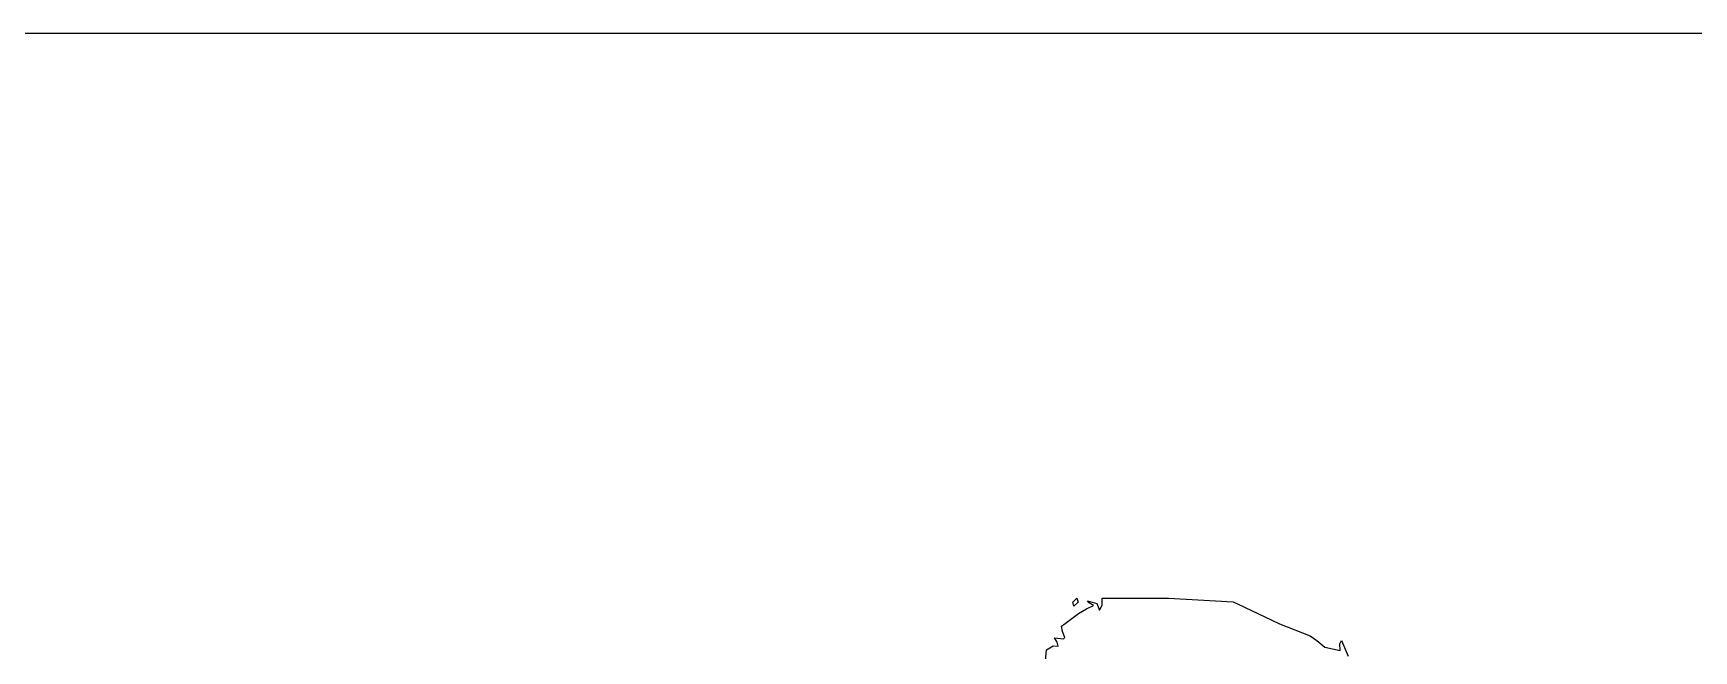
# Model space of a CAD drawing. Extents: x -16 to 63, y -3 to 108.
# Drawn here: x 37.766 to 41.796, y 91.866 to 93.365 of the extents above; entities that cross this region are included whole.
import ezdxf

# ---------------------------------------------------------------- set-up
doc = ezdxf.new("R2010")
doc.units = 0

msp = doc.modelspace()

# ---------------------------------------------------------------- linework, layer by layer
at = {"layer": 'Layer 1'}
for p, q in [((36.7652, 93.3654), (47.4376, 93.3654)), ((40.288676, 91.984241), (40.29909, 91.993893)), ((40.291216, 91.974589), (40.288676, 91.984241)), ((40.288676, 91.984241), (40.288676, 91.984241)), ((40.30163, 91.984241), (40.291216, 91.974589)), ((40.29909, 91.993893), (40.30163, 91.984241)), ((40.328504, 91.982257), (40.324863, 91.987083)), ((40.324863, 91.987083), (40.347469, 91.981185)), ((40.339144, 91.975992), (40.328504, 91.982257)), ((40.347469, 91.981185), (40.353904, 91.964731)), ((40.360339, 91.977206), (40.3604, 91.9937)), ((40.3604, 91.9937), (40.5209, 91.9937)), ((40.5209, 91.9937), (40.677993, 91.984895)), ((40.677993, 91.984895), (40.690129, 91.979053)), ((40.690129, 91.979053), (40.77017, 91.941238)), ((40.27073, 91.932332), (40.302455, 91.956632)), ((40.302455, 91.956632), (40.322267, 91.967949)), ((40.322267, 91.967949), (40.339144, 91.975992)), ((40.353904, 91.964731), (40.360339, 91.977206)), ((40.77017, 91.941238), (40.79032, 91.931755)), ((40.251144, 91.887487), (40.244625, 91.897563)), ((40.244625, 91.897563), (40.266074, 91.895587)), ((40.261643, 91.926321), (40.27073, 91.932332)), ((40.264183, 91.913113), (40.261643, 91.926321)), ((40.269827, 91.898437), (40.264183, 91.913113)), ((40.266074, 91.895587), (40.269827, 91.898437)), ((40.79032, 91.931755), (40.865414, 91.902127)), ((40.865414, 91.902127), (40.881613, 91.890867)), ((40.22041, 91.815329), (40.225349, 91.86824)), ((40.225349, 91.86824), (40.241012, 91.878287)), ((40.241012, 91.878287), (40.253684, 91.877158)), ((40.253684, 91.877158), (40.251144, 91.887487)), ((40.881613, 91.890867), (40.900296, 91.874808)), ((40.900296, 91.874808), (40.937919, 91.867245)), ((40.937355, 91.883303), (40.940883, 91.890867)), ((40.937919, 91.867245), (40.937355, 91.883303)), ((40.940883, 91.890867), (40.956885, 91.852806))]:
    msp.add_line(p, q, dxfattribs=at)

doc.saveas('drawing.dxf')
